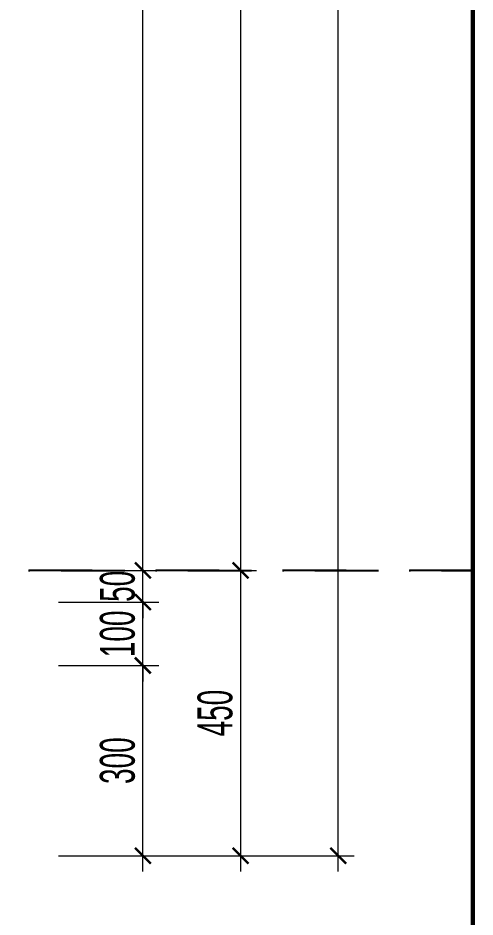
# Model space of a CAD drawing. Header units: millimetres. Extents: x 1336014 to 2939047, y -333549 to -60566.
# Drawn here: x 1424962 to 1425683, y -203853 to -202435 of the extents above; entities that cross this region are included whole.
import ezdxf

# ---------------------------------------------------------------- set-up
doc = ezdxf.new("R2010")
doc.units = ezdxf.units.MM
doc.header["$MEASUREMENT"] = 0
doc.linetypes.add('DASHDOT', pattern=[1, 0.5, -0.25, 0, -0.25])
for name, color, linetype, lineweight in [('05.Text', 253, 'Continuous', 18), ('08.Dim', 156, 'Continuous', 15), ('11.Khung bo', 32, 'Continuous', 50)]:
    doc.layers.add(name, color=color, linetype=linetype, lineweight=lineweight)
doc.layers.add('TRUC', color=250, linetype='DASHDOT')
doc.styles.add('TT5_Text Dim', font='hoatbif.shx', dxfattribs={"width": 0.6})
doc.dimstyles.new('TT5_Dim 1-25', dxfattribs={"dimscale": 25, "dimtxt": 2.2, "dimasz": 1, "dimexe": 1, "dimexo": 0, "dimgap": 0.5, "dimtad": 1, "dimdec": 0, "dimzin": 0, "dimdsep": 46, "dimtxsty": 'TT5_Text Dim', "dimblk": 'ARCHTICK', "dimcen": 0, "dimdle": 1, "dimclrd": 256, "dimclre": 256, "dimclrt": 1, "dimadec": 0, "dimazin": 0, "dimtfac": 0.015, "dimtdec": 0, "dimtix": 1, "dimtmove": 2, "dimatfit": 3, "dimldrblk": 'DOT', "dimfxl": 1, "dimtolj": 1, "dimtzin": 0, "dimlwd": -1, "dimlwe": -1, "dimarcsym": 1})

# ---------------------------------------------------------------- blocks, each defined once
blk = doc.blocks.new('100')
at = {"layer": '11.Khung bo', "const_width": 26.7}
blk.add_lwpolyline([(1860913, -945239.8), (1860913, -916940.1), (1896062.6, -916940.1), (1896062.6, -945239.8)], close=True, dxfattribs=at)
blk.add_lwpolyline([(1860913, -945239.8), (1860913, -916940.1), (1896062.6, -916940.1), (1896062.6, -945239.8)], close=True, dxfattribs=at)
blk.add_lwpolyline([(1860913, -945239.8), (1860913, -916940.1), (1896062.6, -916940.1), (1896062.6, -945239.8)], close=True, dxfattribs=at)
blk = doc.blocks.new('_ARCHTICK')
at = {"const_width": 0.15}
blk.add_lwpolyline([(-0.5, -0.5), (0.5, 0.5)], dxfattribs=at)
blk = doc.blocks.new('*D1723')
at = {"layer": '08.Dim', "transparency": 16777216}
for p, q in [((1425159.3, -203781.5), (1425159.3, -203431.5)), ((1425026.3, -203456.5), (1425184.3, -203456.5)), ((1425026.3, -203756.5), (1425184.3, -203756.5))]:
    blk.add_line(p, q, dxfattribs=at)
at = {"layer": 'Defpoints', "color": 0, "transparency": 16777216}
for p in [(1425026.3, -203456.5), (1425159.3, -203456.5), (1425026.3, -203756.5)]:
    blk.add_point(p, dxfattribs=at)
at = {"layer": '08.Dim', "transparency": 16777216, "xscale": 25, "yscale": 25, "zscale": 25}
for p, rotation in [((1425159.3, -203456.5), 90), ((1425159.3, -203756.5), 270)]:
    blk.add_blockref('_ARCHTICK', p, dxfattribs=dict(at, rotation=rotation))
at = {"layer": '08.Dim', "color": 1, "transparency": 16777216, "insert": (1425119.3, -203606.5), "char_height": 55, "attachment_point": 5, "rotation": 90, "style": 'TT5_Text Dim'}
blk.add_mtext('\\A1;300', dxfattribs=at)
blk = doc.blocks.new('_DOT')
blk.add_line((-0.5, 0), (-1, 0))
at = {"const_width": 0.5}
blk.add_lwpolyline([(-0.25, 0, 1), (0.25, 0, 1)], format="xyb", close=True, dxfattribs=at)
blk = doc.blocks.new('*D1724')
at = {"layer": '08.Dim', "transparency": 16777216}
for p, q in [((1425159.3, -203356.5), (1425159.3, -203331.5)), ((1425026.3, -203356.5), (1425184.3, -203356.5)), ((1425159.3, -203456.5), (1425159.3, -203356.5)), ((1425026.3, -203456.5), (1425184.3, -203456.5)), ((1425159.3, -203456.5), (1425159.3, -203481.5))]:
    blk.add_line(p, q, dxfattribs=at)
at = {"layer": 'Defpoints', "color": 0, "transparency": 16777216}
for p in [(1425026.3, -203356.5), (1425159.3, -203356.5), (1425026.3, -203456.5)]:
    blk.add_point(p, dxfattribs=at)
at = {"layer": '08.Dim', "transparency": 16777216, "xscale": 25, "yscale": 25, "zscale": 25}
for p, rotation in [((1425159.3, -203356.5), 270), ((1425159.3, -203456.5), 90)]:
    blk.add_blockref('_ARCHTICK', p, dxfattribs=dict(at, rotation=rotation))
at = {"layer": '08.Dim', "color": 1, "transparency": 16777216, "insert": (1425119.3, -203406.5), "char_height": 55, "attachment_point": 5, "rotation": 90, "style": 'TT5_Text Dim'}
blk.add_mtext('\\A1;100', dxfattribs=at)
blk = doc.blocks.new('*D1725')
at = {"layer": '08.Dim', "transparency": 16777216}
for p, q in [((1425159.3, -203306.5), (1425159.3, -203281.5)), ((1425026.3, -203306.5), (1425184.3, -203306.5)), ((1425159.3, -203356.5), (1425159.3, -203306.5)), ((1425026.3, -203356.5), (1425184.3, -203356.5)), ((1425159.3, -203356.5), (1425159.3, -203381.5))]:
    blk.add_line(p, q, dxfattribs=at)
at = {"layer": 'Defpoints', "color": 0, "transparency": 16777216}
for p in [(1425026.3, -203306.5), (1425159.3, -203306.5), (1425026.3, -203356.5)]:
    blk.add_point(p, dxfattribs=at)
at = {"layer": '08.Dim', "transparency": 16777216, "xscale": 25, "yscale": 25, "zscale": 25}
for p, rotation in [((1425159.3, -203306.5), 270), ((1425159.3, -203356.5), 90)]:
    blk.add_blockref('_ARCHTICK', p, dxfattribs=dict(at, rotation=rotation))
at = {"layer": '08.Dim', "color": 1, "transparency": 16777216, "insert": (1425119.3, -203331.5), "char_height": 55, "attachment_point": 5, "rotation": 90, "style": 'TT5_Text Dim'}
blk.add_mtext('\\A1;50', dxfattribs=at)
blk = doc.blocks.new('*D1726')
at = {"layer": '08.Dim', "transparency": 16777216}
for p, q in [((1425159.3, -203331.5), (1425159.3, -200731.5)), ((1425026.3, -200756.5), (1425184.3, -200756.5)), ((1425026.3, -203306.5), (1425184.3, -203306.5))]:
    blk.add_line(p, q, dxfattribs=at)
at = {"layer": 'Defpoints', "color": 0, "transparency": 16777216}
for p in [(1425026.3, -200756.5), (1425159.3, -200756.5), (1425026.3, -203306.5)]:
    blk.add_point(p, dxfattribs=at)
at = {"layer": '08.Dim', "transparency": 16777216, "xscale": 25, "yscale": 25, "zscale": 25}
for p, rotation in [((1425159.3, -200756.5), 90), ((1425159.3, -203306.5), 270)]:
    blk.add_blockref('_ARCHTICK', p, dxfattribs=dict(at, rotation=rotation))
at = {"layer": '08.Dim', "color": 1, "transparency": 16777216, "insert": (1425119.3, -202031.5), "char_height": 55, "attachment_point": 5, "rotation": 90, "style": 'TT5_Text Dim'}
blk.add_mtext('\\A1;2550', dxfattribs=at)
blk = doc.blocks.new('*D1730')
at = {"layer": '08.Dim', "transparency": 16777216}
for p, q in [((1425313.3, -199681.5), (1425313.3, -203331.5)), ((1425026.3, -199706.5), (1425338.3, -199706.5)), ((1425026.3, -203306.5), (1425338.3, -203306.5))]:
    blk.add_line(p, q, dxfattribs=at)
at = {"layer": 'Defpoints', "color": 0, "transparency": 16777216}
for p in [(1425026.3, -199706.5), (1425026.3, -203306.5), (1425313.3, -203306.5)]:
    blk.add_point(p, dxfattribs=at)
at = {"layer": '08.Dim', "transparency": 16777216, "xscale": 25, "yscale": 25, "zscale": 25}
for p, rotation in [((1425313.3, -199706.5), 90), ((1425313.3, -203306.5), 270)]:
    blk.add_blockref('_ARCHTICK', p, dxfattribs=dict(at, rotation=rotation))
at = {"layer": '08.Dim', "color": 1, "transparency": 16777216, "insert": (1425273.3, -201506.5), "char_height": 55, "attachment_point": 5, "rotation": 90, "style": 'TT5_Text Dim'}
blk.add_mtext('\\A1;3600', dxfattribs=at)
blk = doc.blocks.new('*D1731')
at = {"layer": '08.Dim', "transparency": 16777216}
for p, q in [((1425313.3, -203281.5), (1425313.3, -203781.5)), ((1425026.3, -203306.5), (1425338.3, -203306.5)), ((1425026.3, -203756.5), (1425338.3, -203756.5))]:
    blk.add_line(p, q, dxfattribs=at)
at = {"layer": 'Defpoints', "color": 0, "transparency": 16777216}
for p in [(1425026.3, -203306.5), (1425026.3, -203756.5), (1425313.3, -203756.5)]:
    blk.add_point(p, dxfattribs=at)
at = {"layer": '08.Dim', "transparency": 16777216, "xscale": 25, "yscale": 25, "zscale": 25}
for p, rotation in [((1425313.3, -203306.5), 90), ((1425313.3, -203756.5), 270)]:
    blk.add_blockref('_ARCHTICK', p, dxfattribs=dict(at, rotation=rotation))
at = {"layer": '08.Dim', "color": 1, "transparency": 16777216, "insert": (1425273.3, -203531.5), "char_height": 55, "attachment_point": 5, "rotation": 90, "style": 'TT5_Text Dim'}
blk.add_mtext('\\A1;450', dxfattribs=at)
blk = doc.blocks.new('*D1732')
at = {"layer": '08.Dim', "transparency": 16777216}
for p, q in [((1425467.3, -203781.5), (1425467.3, -199681.5)), ((1425026.3, -199706.5), (1425492.3, -199706.5)), ((1425026.3, -203756.5), (1425492.3, -203756.5))]:
    blk.add_line(p, q, dxfattribs=at)
at = {"layer": 'Defpoints', "color": 0, "transparency": 16777216}
for p in [(1425026.3, -199706.5), (1425467.3, -199706.5), (1425026.3, -203756.5)]:
    blk.add_point(p, dxfattribs=at)
at = {"layer": '08.Dim', "transparency": 16777216, "xscale": 25, "yscale": 25, "zscale": 25}
for p, rotation in [((1425467.3, -199706.5), 90), ((1425467.3, -203756.5), 270)]:
    blk.add_blockref('_ARCHTICK', p, dxfattribs=dict(at, rotation=rotation))
at = {"layer": '08.Dim', "color": 1, "transparency": 16777216, "insert": (1425427.3, -201731.5), "char_height": 55, "attachment_point": 5, "rotation": 90, "style": 'TT5_Text Dim'}
blk.add_mtext('\\A1;4050', dxfattribs=at)

msp = doc.modelspace()

# ---------------------------------------------------------------- linework, layer by layer
at = {"layer": 'TRUC', "ltscale": 200}
for points in [[(1420828.1, -203306.5), (1425679.8, -203306.5)], [(1425679.8, -203306.5), (1420828.1, -203306.5)]]:
    msp.add_lwpolyline(points, dxfattribs=at)

# ---------------------------------------------------------------- block references
at = {"layer": '05.Text', "xscale": 0.25, "yscale": 0.25, "zscale": 0.25}
msp.add_blockref('100', (951664.2, 30012.5), dxfattribs=at)

# ---------------------------------------------------------------- dimensions: what is measured, and where the dimension line sits
at = {"layer": '08.Dim'}
for base, p1, p2, picture, middle in [((1425313.3, -203306.5), (1425026.3, -199706.5), (1425026.3, -203306.5), '*D1730', (1425273.3, -201506.5)), ((1425467.3, -199706.5), (1425026.3, -203756.5), (1425026.3, -199706.5), '*D1732', (1425427.3, -201731.5)), ((1425159.3, -200756.5), (1425026.3, -203306.5), (1425026.3, -200756.5), '*D1726', (1425119.3, -202031.5)), ((1425159.3, -203306.5), (1425026.3, -203356.5), (1425026.3, -203306.5), '*D1725', (1425119.3, -203331.5)), ((1425313.3, -203756.5), (1425026.3, -203306.5), (1425026.3, -203756.5), '*D1731', (1425273.3, -203531.5)), ((1425159.3, -203356.5), (1425026.3, -203456.5), (1425026.3, -203356.5), '*D1724', (1425119.3, -203406.5)), ((1425159.3, -203456.5), (1425026.3, -203756.5), (1425026.3, -203456.5), '*D1723', (1425119.3, -203606.5))]:
    dim = msp.add_linear_dim(base=base, p1=p1, p2=p2, angle=90, dimstyle='TT5_Dim 1-25', dxfattribs=at)
    dim.commit()
    dim.dimension.update_dxf_attribs({"geometry": picture, "text_midpoint": middle})

doc.saveas('drawing.dxf')
